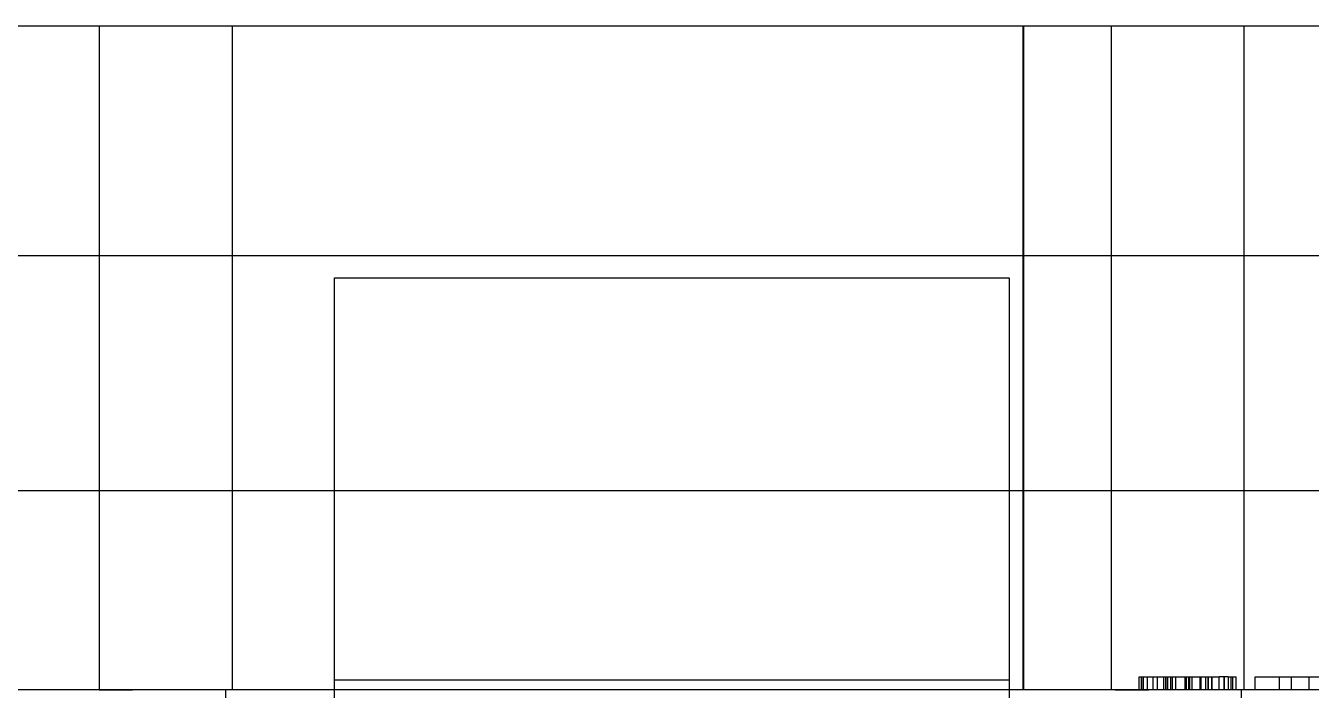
# Model space of a CAD drawing. Extents: x 0 to 171, y 0 to 233.
# Drawn here: x 62.26 to 81.51, y 25.85 to 35.79 of the extents above; entities that cross this region are included whole.
import ezdxf

# ---------------------------------------------------------------- set-up
doc = ezdxf.new("R2010")
doc.units = 0
doc.layers.add('-15N-THT. THIẾT BỊ ĐÓNG MỞ', color=40, linetype='CONTINUOUS')

# ---------------------------------------------------------------- blocks, each defined once
blk = doc.blocks.new('06 - N - SC VSD CHIẾU TRÊN ATV630U75~D11N4')
at = {"layer": '-15N-THT. THIẾT BỊ ĐÓNG MỞ'}
for p, q in [((-39.272, -197.214), (40.757, -197.214)), ((-22.131, -207.156), (-22.131, -197.214)), ((-22.131, -197.214), (-22.131, -197.214)), ((-20.143, -207.156), (-20.143, -197.214)), ((-20.143, -197.214), (-20.143, -197.214)), ((-8.301, -207.156), (-8.301, -197.214)), ((-8.292, -207.156), (-8.292, -197.214)), ((-6.979, -207.156), (-6.979, -197.214)), ((-6.979, -197.214), (-6.979, -197.214)), ((-4.991, -207.156), (-4.991, -197.214)), ((-4.991, -197.214), (-4.991, -197.214)), ((-38.814, -200.653), (31.895, -200.653)), ((-18.612, -217.492), (-18.612, -200.986)), ((-18.612, -200.986), (-8.511, -200.986)), ((-8.511, -200.986), (-8.511, -217.492)), ((55.67, -204.173), (-55.67, -204.173)), ((-18.612, -207.004), (-8.511, -207.004)), ((-6.562, -207.156), (-6.562, -206.957)), ((-6.562, -206.957), (-6.529, -206.957)), ((-6.529, -206.957), (-6.529, -207.156)), ((-6.529, -206.957), (-5.364, -206.957)), ((-6.529, -207.156), (-6.529, -206.957)), ((-6.504, -206.957), (-6.504, -207.156)), ((-6.446, -206.957), (-6.446, -207.156)), ((-6.445, -206.957), (-6.445, -207.156)), ((-6.353, -207.156), (-6.353, -206.957)), ((-6.292, -207.156), (-6.292, -206.957)), ((-6.201, -206.957), (-6.201, -207.156)), ((-6.197, -207.156), (-6.197, -206.957)), ((-6.165, -206.957), (-6.165, -207.156)), ((-6.165, -207.156), (-6.165, -206.957)), ((-6.139, -206.957), (-6.139, -207.156)), ((-6.088, -207.156), (-6.088, -206.957)), ((-6.065, -207.156), (-6.065, -206.957)), ((-6.021, -206.957), (-6.021, -207.156)), ((-5.875, -207.156), (-5.875, -206.957)), ((-5.864, -207.156), (-5.864, -206.957)), ((-5.855, -207.156), (-5.855, -206.957)), ((-5.823, -207.156), (-5.823, -206.957)), ((-5.806, -207.156), (-5.806, -206.957)), ((-5.775, -206.957), (-5.775, -207.156)), ((-5.657, -206.957), (-5.657, -207.156)), ((-5.638, -207.156), (-5.638, -206.957)), ((-5.565, -207.156), (-5.565, -206.957)), ((-5.536, -206.957), (-5.536, -207.156)), ((-5.527, -207.156), (-5.527, -206.957)), ((-5.478, -206.957), (-5.478, -207.156)), ((-5.478, -207.156), (-5.478, -206.957)), ((-5.478, -207.156), (-5.478, -206.957)), ((-5.364, -207.156), (-5.364, -206.957)), ((-5.231, -206.957), (-5.364, -206.957)), ((-5.297, -206.957), (-5.297, -207.156)), ((-5.285, -207.156), (-5.285, -206.957)), ((-5.231, -206.957), (-5.231, -207.156)), ((-5.231, -206.957), (-5.162, -206.957)), ((-5.192, -206.957), (-5.192, -207.156)), ((-5.162, -207.156), (-5.162, -206.957)), ((-5.162, -206.957), (-5.114, -206.957)), ((-5.114, -207.156), (-5.114, -206.957)), ((-5.113, -206.957), (-5.114, -206.957)), ((-5.113, -207.156), (-5.113, -206.957)), ((-4.829, -206.957), (-4.829, -206.957)), ((-4.829, -207.156), (-4.829, -206.957)), ((-4.829, -206.957), (-3.255, -206.957)), ((-4.465, -207.156), (-4.465, -206.957)), ((-4.465, -206.957), (-4.465, -206.957)), ((-4.283, -207.156), (-4.283, -206.957)), ((-4.019, -207.156), (-4.019, -206.957)), ((65.906, -207.156), (-39.515, -207.156)), ((-22.131, -207.156), (-22.131, -207.156)), ((-22.131, -207.16), (-21.637, -207.156)), ((-21.637, -207.156), (-21.637, -207.156)), ((-20.242, -207.156), (-20.242, -207.156)), ((-20.169, -215.495), (-20.242, -207.156)), ((-20.143, -207.156), (-20.143, -207.156)), ((-18.612, -207.156), (-18.612, -207.156)), ((-8.511, -207.156), (-8.511, -207.156)), ((-6.979, -207.156), (-6.979, -207.156)), ((-6.92, -207.16), (-6.426, -207.156)), ((-6.426, -207.156), (-6.426, -207.156)), ((-5.031, -207.156), (-5.031, -207.156)), ((-4.958, -215.495), (-5.031, -207.156)), ((-4.991, -207.156), (-4.991, -207.156)), ((-4.829, -207.156), (-4.829, -207.156)), ((-4.465, -207.156), (-4.465, -207.156))]:
    blk.add_line(p, q, dxfattribs=at)

msp = doc.modelspace()

# ---------------------------------------------------------------- block references
msp.add_blockref('06 - N - SC VSD CHIẾU TRÊN ATV630U75~D11N4', (85.5, 233.007))

doc.saveas('drawing.dxf')
